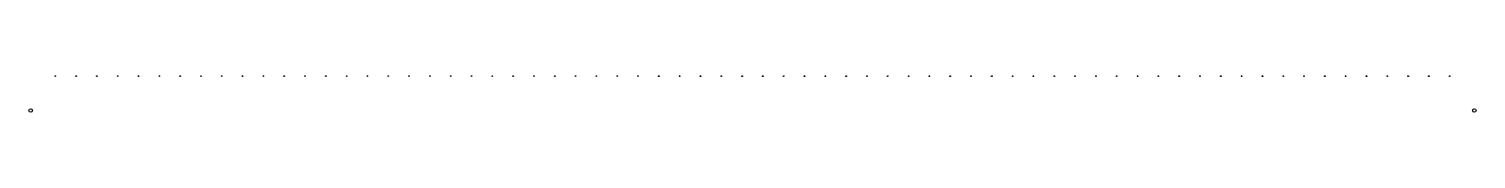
# Model space of a CAD drawing. Extents: x 50 to 173, y 50 to 173.
# Drawn here: x 49.9 to 172.6, y 49.9 to 53 of the extents above; entities outside this region: 2.
import ezdxf

# ---------------------------------------------------------------- set-up
doc = ezdxf.new("R2010")
doc.units = 0
doc.layers.get('0').update_dxf_attribs({"color": 255, "linetype": 'continuous'})

msp = doc.modelspace()

# ---------------------------------------------------------------- linework, layer by layer
for centre in [(50, 172.4), (172.4, 172.4), (50, 50), (172.4, 50)]:
    msp.add_circle(centre, 0.15)
at = {"layer": 'PET'}
for centre in [(52.08, 52.93), (53.85, 52.93), (55.61, 52.93), (57.38, 52.93), (59.14, 52.93), (60.91, 52.93), (62.67, 52.93), (64.44, 52.93), (66.2, 52.93), (67.96, 52.93), (69.73, 52.93), (71.49, 52.93), (73.26, 52.93), (75.02, 52.93), (76.79, 52.93), (78.55, 52.93), (80.32, 52.93), (82.08, 52.93), (83.85, 52.93), (85.61, 52.93), (87.38, 52.93), (89.14, 52.93), (90.91, 52.93), (92.67, 52.93), (94.44, 52.93), (96.2, 52.93), (97.96, 52.93), (99.73, 52.93), (101.49, 52.93), (103.26, 52.92), (105.02, 52.92), (106.79, 52.92), (108.55, 52.92), (110.32, 52.92), (112.08, 52.92), (113.85, 52.92), (115.61, 52.92), (117.38, 52.92), (119.14, 52.92), (120.91, 52.92), (122.67, 52.92), (124.44, 52.92), (126.2, 52.92), (127.96, 52.92), (129.73, 52.92), (131.49, 52.92), (133.26, 52.92), (135.02, 52.92), (136.79, 52.92), (138.55, 52.92), (140.32, 52.92), (142.08, 52.92), (143.85, 52.92), (145.61, 52.92), (147.38, 52.92), (149.14, 52.92), (150.91, 52.92), (152.67, 52.92), (154.44, 52.92), (156.2, 52.92), (157.96, 52.92), (159.73, 52.92), (161.49, 52.92), (163.26, 52.92), (165.02, 52.92), (166.79, 52.92), (168.55, 52.92), (170.32, 52.92)]:
    msp.add_circle(centre, 0.005, dxfattribs=at)
at = {"layer": 'V5'}
for centre in [(52.08, 52.93), (53.85, 52.93), (55.61, 52.93), (57.38, 52.93), (59.14, 52.93), (60.91, 52.93), (62.67, 52.93), (64.44, 52.93), (66.2, 52.93), (67.96, 52.93), (69.73, 52.93), (71.49, 52.93), (73.26, 52.93), (75.02, 52.93), (76.79, 52.93), (78.55, 52.93), (80.32, 52.93), (82.08, 52.93), (83.85, 52.93), (85.61, 52.93), (87.38, 52.93), (89.14, 52.93), (90.91, 52.93), (92.67, 52.93), (94.44, 52.93), (96.2, 52.93), (97.96, 52.93), (99.73, 52.93), (101.49, 52.93), (103.26, 52.92), (105.02, 52.92), (106.79, 52.92), (108.55, 52.92), (110.32, 52.92), (112.08, 52.92), (113.85, 52.92), (115.61, 52.92), (117.38, 52.92), (119.14, 52.92), (120.91, 52.92), (122.67, 52.92), (124.44, 52.92), (126.2, 52.92), (127.96, 52.92), (129.73, 52.92), (131.49, 52.92), (133.26, 52.92), (135.02, 52.92), (136.79, 52.92), (138.55, 52.92), (140.32, 52.92), (142.08, 52.92), (143.85, 52.92), (145.61, 52.92), (147.38, 52.92), (149.14, 52.92), (150.91, 52.92), (152.67, 52.92), (154.44, 52.92), (156.2, 52.92), (157.96, 52.92), (159.73, 52.92), (161.49, 52.92), (163.26, 52.92), (165.02, 52.92), (166.79, 52.92), (168.55, 52.92), (170.32, 52.92)]:
    msp.add_circle(centre, 0.0267, dxfattribs=at)

doc.saveas('drawing.dxf')
